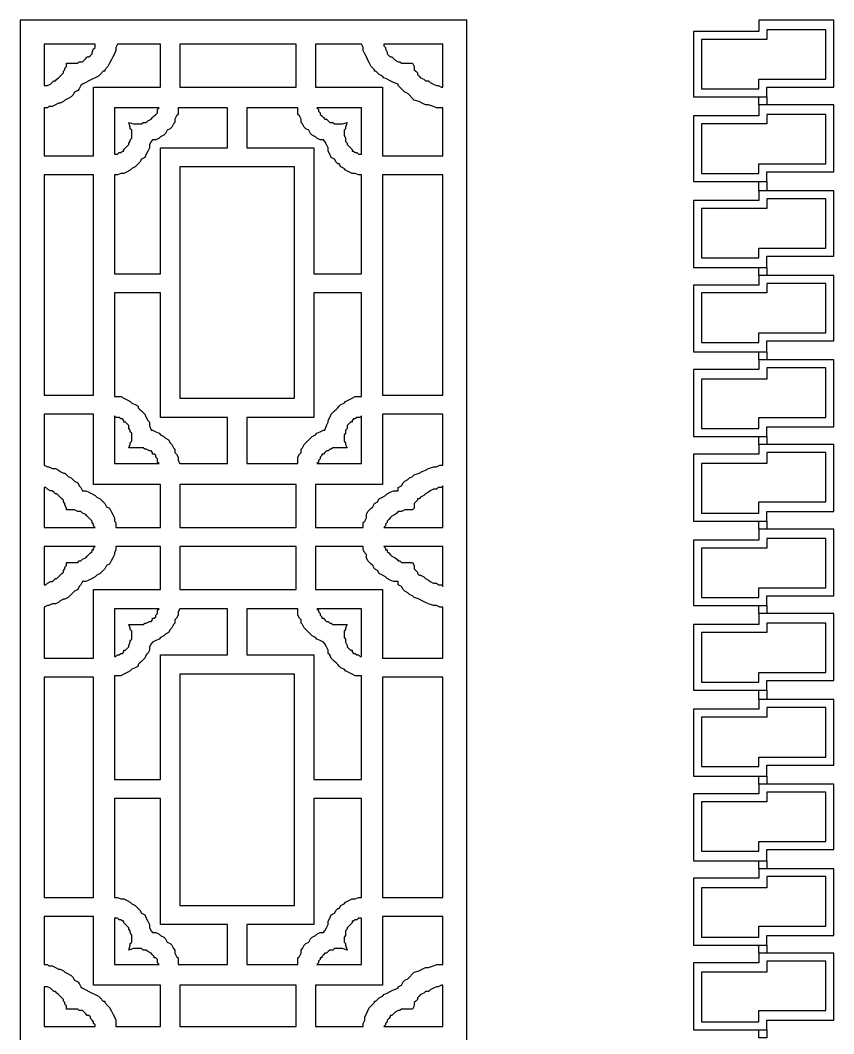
# Model space of a CAD drawing. Extents: x -66030 to 95157, y -13132 to 45879.
# Drawn here: x 24376 to 26368, y 34355 to 36837 of the extents above; entities that cross this region are included whole.
import ezdxf

# ---------------------------------------------------------------- set-up
doc = ezdxf.new("R2010")
doc.units = 0
doc.header["$LTSCALE"] = 100
doc.header["$MEASUREMENT"] = 0
doc.layers.add('3', color=11, linetype='CONTINUOUS')

msp = doc.modelspace()

# ---------------------------------------------------------------- linework, layer by layer
at = {"layer": '3'}
for points in [[(25469.3, 36837.3), (24375.6, 36837.3), (24375.6, 31861.1), (25469.3, 31861.1), (25469.3, 36837.3)], [(26184.1, 36810), (26023.9, 36810), (26023.9, 36649.8), (26203.6, 36649.8), (26203.6, 36673.3), (26367.7, 36673.3), (26367.7, 36837.3), (26203.6, 36837.3), (26199.7, 36837.3), (26184.1, 36837.3), (26184.1, 36821.7), (26184.1, 36810)], [(26203.6, 36790.4), (26203.6, 36790.4), (26184.1, 36790.4), (26043.5, 36790.4), (26043.5, 36669.4), (26184.1, 36669.4), (26184.1, 36692.8), (26348.1, 36692.8), (26348.1, 36813.9), (26203.6, 36813.9), (26203.6, 36790.4)], [(24434.2, 36505.3), (24555.3, 36505.3), (24555.3, 36673.3), (24719.3, 36673.3), (24719.3, 36778.7), (24613.9, 36778.7), (24610, 36770.9), (24610, 36763.1), (24606.1, 36755.3), (24602.2, 36747.5), (24598.3, 36739.7), (24594.4, 36731.9), (24590.4, 36724), (24582.6, 36716.2), (24582.6, 36712.3), (24578.7, 36712.3), (24570.9, 36704.5), (24567, 36700.6), (24559.2, 36696.7), (24551.4, 36692.8), (24543.6, 36688.9), (24535.8, 36685), (24528, 36681.1), (24524, 36677.2), (24520.1, 36669.4), (24516.2, 36665.5), (24508.4, 36661.6), (24504.5, 36653.7), (24500.6, 36649.8), (24492.8, 36645.9), (24485, 36642), (24481.1, 36638.1), (24473.3, 36634.2), (24469.4, 36634.2), (24461.5, 36630.3), (24453.7, 36626.4), (24445.9, 36626.4), (24442, 36622.5), (24434.2, 36622.5), (24434.2, 36505.3)], [(24434.2, 36677.2), (24438.1, 36677.2), (24442, 36677.2), (24449.8, 36681.1), (24453.7, 36685), (24457.6, 36688.9), (24461.5, 36688.9), (24465.5, 36692.8), (24469.4, 36696.7), (24473.3, 36700.6), (24477.2, 36704.5), (24481.1, 36708.4), (24481.1, 36712.3), (24485, 36716.2), (24485, 36720.1), (24488.9, 36724), (24488.9, 36731.9), (24492.8, 36731.9), (24496.7, 36731.9), (24500.6, 36731.9), (24504.5, 36731.9), (24512.3, 36731.9), (24516.2, 36731.9), (24520.1, 36735.8), (24528, 36735.8), (24531.9, 36739.7), (24535.8, 36743.6), (24539.7, 36747.5), (24543.6, 36747.5), (24547.5, 36751.4), (24551.4, 36755.3), (24551.4, 36759.2), (24555.3, 36767), (24559.2, 36770.9), (24559.2, 36774.8), (24559.2, 36778.7), (24434.2, 36778.7), (24434.2, 36677.2)], [(24766.2, 36778.7), (24766.2, 36673.3), (25051.4, 36673.3), (25051.4, 36778.7), (24766.2, 36778.7)], [(25098.2, 36778.7), (25098.2, 36673.3), (25262.3, 36673.3), (25262.3, 36505.3), (25410.7, 36505.3), (25410.7, 36622.5), (25402.9, 36622.5), (25395.1, 36622.5), (25387.3, 36626.4), (25375.5, 36630.3), (25367.7, 36630.3), (25359.9, 36634.2), (25352.1, 36638.1), (25340.4, 36642), (25336.5, 36645.9), (25328.7, 36653.7), (25324.8, 36657.6), (25317, 36661.6), (25313.1, 36665.5), (25309.1, 36669.4), (25301.3, 36677.2), (25301.3, 36681.1), (25289.6, 36685), (25281.8, 36688.9), (25274, 36692.8), (25266.2, 36696.7), (25262.3, 36700.6), (25254.5, 36704.5), (25246.6, 36712.3), (25242.7, 36712.3), (25242.7, 36716.2), (25234.9, 36724), (25231, 36731.9), (25227.1, 36739.7), (25223.2, 36747.5), (25219.3, 36755.3), (25215.4, 36763.1), (25215.4, 36770.9), (25211.5, 36778.7), (25098.2, 36778.7)], [(25266.2, 36778.7), (25266.2, 36774.8), (25270.1, 36770.9), (25270.1, 36767), (25274, 36759.2), (25274, 36755.3), (25277.9, 36751.4), (25281.8, 36747.5), (25285.7, 36747.5), (25289.6, 36743.6), (25293.5, 36739.7), (25301.3, 36735.8), (25305.2, 36735.8), (25309.1, 36731.9), (25317, 36731.9), (25320.9, 36731.9), (25324.8, 36731.9), (25328.7, 36731.9), (25332.6, 36731.9), (25336.5, 36731.9), (25340.4, 36724), (25340.4, 36720.1), (25340.4, 36716.2), (25344.3, 36712.3), (25348.2, 36708.4), (25348.2, 36704.5), (25352.1, 36700.6), (25356, 36696.7), (25363.8, 36692.8), (25367.7, 36688.9), (25375.5, 36688.9), (25379.5, 36685), (25387.3, 36681.1), (25395.1, 36677.2), (25399, 36677.2), (25406.8, 36673.3), (25410.7, 36673.3), (25410.7, 36778.7), (25266.2, 36778.7)], [(26203.6, 36649.8), (26203.6, 36630.3), (26184.1, 36630.3), (26184.1, 36649.8), (26203.6, 36649.8)], [(24606.1, 36622.5), (24606.1, 36509.2), (24610, 36509.2), (24613.9, 36509.2), (24617.8, 36513.1), (24621.7, 36513.1), (24625.6, 36517), (24629.5, 36517), (24629.5, 36520.9), (24633.4, 36524.8), (24637.3, 36528.7), (24641.2, 36532.7), (24641.2, 36536.6), (24645.1, 36540.5), (24645.1, 36544.4), (24649, 36548.3), (24649, 36556.1), (24649, 36560), (24649, 36563.9), (24649, 36567.8), (24645.1, 36571.7), (24645.1, 36575.6), (24641.2, 36587.3), (24652.9, 36583.4), (24656.8, 36583.4), (24660.8, 36583.4), (24668.6, 36583.4), (24672.5, 36583.4), (24676.4, 36587.3), (24680.3, 36587.3), (24684.2, 36587.3), (24688.1, 36591.2), (24695.9, 36595.2), (24695.9, 36595.2), (24699.8, 36599.1), (24703.7, 36603), (24703.7, 36603), (24707.6, 36606.9), (24711.5, 36610.8), (24711.5, 36614.7), (24711.5, 36618.6), (24715.4, 36622.5), (24606.1, 36622.5)], [(24719.3, 36216.3), (24719.3, 36524.8), (24883.4, 36524.8), (24883.4, 36622.5), (24762.3, 36622.5), (24762.3, 36614.7), (24762.3, 36606.9), (24758.4, 36603), (24754.5, 36595.2), (24754.5, 36587.3), (24750.6, 36583.4), (24746.7, 36575.6), (24742.8, 36571.7), (24735, 36567.8), (24731.1, 36560), (24727.2, 36556.1), (24719.3, 36552.2), (24715.4, 36548.3), (24707.6, 36544.4), (24699.8, 36544.4), (24695.9, 36540.5), (24692, 36532.7), (24692, 36524.8), (24688.1, 36517), (24684.2, 36509.2), (24680.3, 36501.4), (24672.5, 36497.5), (24668.6, 36489.7), (24664.7, 36485.8), (24664.7, 36485.8), (24656.8, 36478), (24649, 36474.1), (24645.1, 36470.2), (24637.3, 36466.3), (24629.5, 36462.3), (24621.7, 36462.3), (24613.9, 36458.4), (24606.1, 36458.4), (24606.1, 36216.3), (24719.3, 36216.3)], [(25211.5, 36216.3), (25211.5, 36458.4), (25203.7, 36458.4), (25195.9, 36462.3), (25188.1, 36462.3), (25180.2, 36466.3), (25172.4, 36470.2), (25168.5, 36474.1), (25160.7, 36478), (25156.8, 36485.8), (25152.9, 36485.8), (25149, 36489.7), (25145.1, 36497.5), (25137.3, 36501.4), (25133.4, 36509.2), (25129.5, 36517), (25129.5, 36524.8), (25125.6, 36532.7), (25121.7, 36540.5), (25117.8, 36544.4), (25109.9, 36544.4), (25102.1, 36548.3), (25098.2, 36552.2), (25090.4, 36556.1), (25086.5, 36560), (25082.6, 36567.8), (25074.8, 36571.7), (25070.9, 36575.6), (25067, 36583.4), (25063.1, 36587.3), (25063.1, 36595.2), (25059.2, 36603), (25055.3, 36606.9), (25055.3, 36614.7), (25055.3, 36622.5), (24930.3, 36622.5), (24930.3, 36524.8), (25094.3, 36524.8), (25094.3, 36216.3), (25211.5, 36216.3)], [(25211.5, 36509.2), (25211.5, 36622.5), (25102.1, 36622.5), (25106, 36618.6), (25106, 36614.7), (25109.9, 36610.8), (25109.9, 36606.9), (25113.8, 36603), (25113.8, 36603), (25117.8, 36599.1), (25121.7, 36595.2), (25125.6, 36595.2), (25129.5, 36591.2), (25133.4, 36587.3), (25137.3, 36587.3), (25141.2, 36587.3), (25145.1, 36583.4), (25149, 36583.4), (25156.8, 36583.4), (25160.7, 36583.4), (25164.6, 36583.4), (25176.3, 36587.3), (25172.4, 36575.6), (25172.4, 36571.7), (25168.5, 36567.8), (25168.5, 36563.9), (25168.5, 36560), (25168.5, 36556.1), (25172.4, 36548.3), (25172.4, 36544.4), (25172.4, 36540.5), (25176.3, 36536.6), (25176.3, 36532.7), (25180.2, 36528.7), (25184.2, 36524.8), (25188.1, 36520.9), (25188.1, 36517), (25192, 36517), (25195.9, 36513.1), (25199.8, 36513.1), (25203.7, 36509.2), (25207.6, 36509.2), (25211.5, 36509.2)], [(26184.1, 36603), (26023.9, 36603), (26023.9, 36442.8), (26203.6, 36442.8), (26203.6, 36466.3), (26367.7, 36466.3), (26367.7, 36630.3), (26203.6, 36630.3), (26199.7, 36630.3), (26184.1, 36630.3), (26184.1, 36614.7), (26184.1, 36603)], [(26203.6, 36583.4), (26203.6, 36583.4), (26184.1, 36583.4), (26043.5, 36583.4), (26043.5, 36462.3), (26184.1, 36462.3), (26184.1, 36485.8), (26348.1, 36485.8), (26348.1, 36606.9), (26203.6, 36606.9), (26203.6, 36583.4)], [(24766.2, 36478), (24766.2, 35911.6), (25047.4, 35911.6), (25047.4, 36478), (24766.2, 36478)], [(24434.2, 35919.4), (24555.3, 35919.4), (24555.3, 36458.4), (24434.2, 36458.4), (24434.2, 35919.4)], [(25410.7, 36458.4), (25262.3, 36458.4), (25262.3, 35919.4), (25410.7, 35919.4), (25410.7, 36458.4)], [(26203.6, 36442.8), (26203.6, 36419.4), (26184.1, 36419.4), (26184.1, 36442.8), (26203.6, 36442.8)], [(26184.1, 36395.9), (26023.9, 36395.9), (26023.9, 36231.9), (26203.6, 36231.9), (26203.6, 36259.2), (26367.7, 36259.2), (26367.7, 36419.4), (26203.6, 36419.4), (26199.7, 36419.4), (26184.1, 36419.4), (26184.1, 36407.7), (26184.1, 36395.9)], [(26203.6, 36376.4), (26203.6, 36376.4), (26184.1, 36376.4), (26043.5, 36376.4), (26043.5, 36255.3), (26184.1, 36255.3), (26184.1, 36278.8), (26348.1, 36278.8), (26348.1, 36399.9), (26203.6, 36399.9), (26203.6, 36376.4)], [(26203.6, 36231.9), (26203.6, 36212.4), (26184.1, 36212.4), (26184.1, 36231.9), (26203.6, 36231.9)], [(26184.1, 36188.9), (26023.9, 36188.9), (26023.9, 36024.9), (26203.6, 36024.9), (26203.6, 36052.2), (26367.7, 36052.2), (26367.7, 36212.4), (26203.6, 36212.4), (26199.7, 36212.4), (26184.1, 36212.4), (26184.1, 36200.6), (26184.1, 36188.9)], [(26203.6, 36169.4), (26203.6, 36169.4), (26184.1, 36169.4), (26043.5, 36169.4), (26043.5, 36048.3), (26184.1, 36048.3), (26184.1, 36071.8), (26348.1, 36071.8), (26348.1, 36192.8), (26203.6, 36192.8), (26203.6, 36169.4)], [(24606.1, 36169.4), (24606.1, 35915.5), (24613.9, 35915.5), (24621.7, 35915.5), (24629.5, 35911.6), (24637.3, 35907.7), (24645.1, 35903.8), (24649, 35899.9), (24656.8, 35896), (24664.7, 35892.1), (24664.7, 35888.2), (24668.6, 35884.3), (24672.5, 35880.4), (24680.3, 35872.5), (24684.2, 35864.7), (24688.1, 35856.9), (24692, 35853), (24692, 35845.2), (24695.9, 35833.5), (24699.8, 35833.5), (24707.6, 35829.6), (24715.4, 35825.7), (24719.3, 35821.8), (24727.2, 35817.9), (24731.1, 35814), (24738.9, 35810.1), (24742.8, 35802.2), (24746.7, 35798.3), (24750.6, 35790.5), (24754.5, 35786.6), (24754.5, 35778.8), (24758.4, 35774.9), (24762.3, 35767.1), (24762.3, 35759.3), (24766.2, 35751.5), (24883.4, 35751.5), (24883.4, 35864.7), (24719.3, 35864.7), (24719.3, 36169.4), (24606.1, 36169.4)], [(25094.3, 36169.4), (25094.3, 35864.7), (24930.3, 35864.7), (24930.3, 35751.5), (25055.3, 35751.5), (25055.3, 35759.3), (25055.3, 35767.1), (25059.2, 35774.9), (25063.1, 35778.8), (25063.1, 35786.6), (25067, 35790.5), (25070.9, 35798.3), (25074.8, 35802.2), (25082.6, 35810.1), (25086.5, 35814), (25090.4, 35817.9), (25098.2, 35821.8), (25102.1, 35825.7), (25109.9, 35829.6), (25117.8, 35833.5), (25121.7, 35833.5), (25125.6, 35845.2), (25129.5, 35853), (25129.5, 35856.9), (25133.4, 35864.7), (25137.3, 35872.5), (25145.1, 35880.4), (25149, 35884.3), (25152.9, 35888.2), (25156.8, 35892.1), (25160.7, 35896), (25168.5, 35899.9), (25172.4, 35903.8), (25180.2, 35907.7), (25188.1, 35911.6), (25195.9, 35915.5), (25203.7, 35915.5), (25211.5, 35915.5), (25211.5, 36169.4), (25094.3, 36169.4)], [(26203.6, 36024.9), (26203.6, 36005.3), (26184.1, 36005.3), (26184.1, 36024.9), (26203.6, 36024.9)], [(26184.1, 35981.9), (26023.9, 35981.9), (26023.9, 35817.9), (26203.6, 35817.9), (26203.6, 35841.3), (26367.7, 35841.3), (26367.7, 36005.3), (26203.6, 36005.3), (26199.7, 36005.3), (26184.1, 36005.3), (26184.1, 35993.6), (26184.1, 35981.9)], [(26203.6, 35958.5), (26203.6, 35958.5), (26184.1, 35958.5), (26043.5, 35958.5), (26043.5, 35837.4), (26184.1, 35837.4), (26184.1, 35864.7), (26348.1, 35864.7), (26348.1, 35985.8), (26203.6, 35985.8), (26203.6, 35958.5)], [(24434.2, 35747.6), (24442, 35743.6), (24445.9, 35743.6), (24453.7, 35739.7), (24461.5, 35739.7), (24469.4, 35735.8), (24473.3, 35731.9), (24481.1, 35728), (24485, 35728), (24492.8, 35720.2), (24500.6, 35716.3), (24504.5, 35712.4), (24508.4, 35708.5), (24516.2, 35704.6), (24520.1, 35696.8), (24524, 35692.9), (24528, 35685.1), (24535.8, 35685.1), (24543.6, 35681.2), (24551.4, 35677.2), (24559.2, 35673.3), (24563.1, 35669.4), (24570.9, 35665.5), (24578.7, 35657.7), (24582.6, 35653.8), (24586.5, 35646), (24594.4, 35642.1), (24598.3, 35634.3), (24602.2, 35626.5), (24606.1, 35618.7), (24606.1, 35610.8), (24610, 35606.9), (24610, 35595.2), (24719.3, 35595.2), (24719.3, 35700.7), (24555.3, 35700.7), (24555.3, 35872.5), (24434.2, 35872.5), (24434.2, 35747.6)], [(24715.4, 35751.5), (24711.5, 35755.4), (24711.5, 35759.3), (24711.5, 35763.2), (24707.6, 35767.1), (24707.6, 35771), (24703.7, 35774.9), (24699.8, 35774.9), (24699.8, 35778.8), (24695.9, 35782.7), (24692, 35782.7), (24684.2, 35786.6), (24680.3, 35786.6), (24676.4, 35790.5), (24672.5, 35790.5), (24668.6, 35790.5), (24660.8, 35790.5), (24656.8, 35790.5), (24652.9, 35790.5), (24641.2, 35790.5), (24645.1, 35798.3), (24645.1, 35802.2), (24649, 35806.1), (24649, 35810.1), (24649, 35814), (24649, 35821.8), (24649, 35825.7), (24645.1, 35829.6), (24645.1, 35833.5), (24641.2, 35837.4), (24641.2, 35845.2), (24637.3, 35849.1), (24633.4, 35853), (24629.5, 35853), (24629.5, 35856.9), (24625.6, 35860.8), (24621.7, 35860.8), (24617.8, 35864.7), (24613.9, 35864.7), (24610, 35864.7), (24606.1, 35868.6), (24606.1, 35751.5), (24715.4, 35751.5)], [(25410.7, 35872.5), (25262.3, 35872.5), (25262.3, 35700.7), (25098.2, 35700.7), (25098.2, 35595.2), (25215.4, 35595.2), (25215.4, 35606.9), (25219.3, 35610.8), (25223.2, 35618.7), (25223.2, 35626.5), (25227.1, 35634.3), (25234.9, 35642.1), (25238.8, 35646), (25242.7, 35653.8), (25250.6, 35657.7), (25254.5, 35665.5), (25262.3, 35669.4), (25270.1, 35673.3), (25274, 35677.2), (25281.8, 35681.2), (25289.6, 35685.1), (25301.3, 35685.1), (25301.3, 35692.9), (25309.1, 35696.8), (25313.1, 35704.6), (25317, 35708.5), (25324.8, 35712.4), (25328.7, 35716.3), (25336.5, 35720.2), (25340.4, 35724.1), (25352.1, 35728), (25359.9, 35731.9), (25367.7, 35735.8), (25375.5, 35739.7), (25387.3, 35743.6), (25395.1, 35743.6), (25402.9, 35747.6), (25410.7, 35747.6), (25410.7, 35872.5)], [(25211.5, 35868.6), (25207.6, 35864.7), (25203.7, 35864.7), (25199.8, 35864.7), (25195.9, 35860.8), (25192, 35860.8), (25188.1, 35856.9), (25188.1, 35853), (25184.2, 35853), (25180.2, 35849.1), (25176.3, 35845.2), (25176.3, 35837.4), (25172.4, 35833.5), (25172.4, 35829.6), (25172.4, 35825.7), (25168.5, 35821.8), (25168.5, 35814), (25168.5, 35810.1), (25168.5, 35806.1), (25172.4, 35802.2), (25172.4, 35798.3), (25176.3, 35790.5), (25164.6, 35790.5), (25160.7, 35790.5), (25156.8, 35790.5), (25149, 35790.5), (25145.1, 35790.5), (25141.2, 35790.5), (25137.3, 35786.6), (25133.4, 35786.6), (25129.5, 35782.7), (25125.6, 35782.7), (25121.7, 35778.8), (25117.8, 35774.9), (25113.8, 35774.9), (25113.8, 35771), (25109.9, 35767.1), (25109.9, 35763.2), (25106, 35759.3), (25106, 35755.4), (25102.1, 35751.5), (25211.5, 35751.5), (25211.5, 35868.6)], [(26184.1, 35774.9), (26023.9, 35774.9), (26023.9, 35610.8), (26203.6, 35610.8), (26203.6, 35634.3), (26367.7, 35634.3), (26367.7, 35798.3), (26203.6, 35798.3), (26199.7, 35798.3), (26184.1, 35798.3), (26184.1, 35782.7), (26184.1, 35774.9)], [(26203.6, 35817.9), (26203.6, 35798.3), (26184.1, 35798.3), (26184.1, 35817.9), (26203.6, 35817.9)], [(26203.6, 35751.5), (26203.6, 35751.5), (26184.1, 35751.5), (26043.5, 35751.5), (26043.5, 35630.4), (26184.1, 35630.4), (26184.1, 35657.7), (26348.1, 35657.7), (26348.1, 35778.8), (26203.6, 35778.8), (26203.6, 35751.5)], [(24766.2, 35595.2), (25051.4, 35595.2), (25051.4, 35700.7), (24766.2, 35700.7), (24766.2, 35595.2)], [(25410.7, 35696.8), (25406.8, 35692.9), (25399, 35692.9), (25395.1, 35689), (25387.3, 35689), (25379.5, 35685.1), (25375.5, 35681.2), (25367.7, 35677.2), (25363.8, 35673.3), (25356, 35669.4), (25352.1, 35665.5), (25348.2, 35665.5), (25348.2, 35661.6), (25344.3, 35657.7), (25340.4, 35653.8), (25340.4, 35649.9), (25340.4, 35642.1), (25336.5, 35638.2), (25332.6, 35638.2), (25328.7, 35638.2), (25324.8, 35638.2), (25320.9, 35638.2), (25317, 35638.2), (25309.1, 35634.3), (25305.2, 35634.3), (25301.3, 35634.3), (25297.4, 35630.4), (25293.5, 35626.5), (25285.7, 35622.6), (25285.7, 35622.6), (25281.8, 35618.7), (25277.9, 35614.8), (25274, 35610.8), (25274, 35606.9), (25270.1, 35603), (25270.1, 35599.1), (25266.2, 35595.2), (25410.7, 35595.2), (25410.7, 35696.8)], [(24434.2, 35595.2), (24559.2, 35595.2), (24555.3, 35599.1), (24555.3, 35603), (24551.4, 35606.9), (24551.4, 35610.8), (24547.5, 35614.8), (24543.6, 35618.7), (24539.7, 35622.6), (24539.7, 35622.6), (24535.8, 35626.5), (24528, 35630.4), (24524, 35634.3), (24520.1, 35634.3), (24516.2, 35634.3), (24508.4, 35638.2), (24504.5, 35638.2), (24500.6, 35638.2), (24496.7, 35638.2), (24492.8, 35638.2), (24488.9, 35638.2), (24488.9, 35642.1), (24485, 35649.9), (24485, 35653.8), (24481.1, 35657.7), (24481.1, 35661.6), (24477.2, 35665.5), (24473.3, 35669.4), (24469.4, 35673.3), (24465.5, 35677.2), (24461.5, 35677.2), (24457.6, 35681.2), (24453.7, 35685.1), (24449.8, 35685.1), (24442, 35689), (24438.1, 35692.9), (24434.2, 35692.9), (24434.2, 35595.2)], [(26203.6, 35610.8), (26203.6, 35591.3), (26184.1, 35591.3), (26184.1, 35610.8), (26203.6, 35610.8)], [(26184.1, 35564), (26023.9, 35564), (26023.9, 35403.8), (26203.6, 35403.8), (26203.6, 35427.3), (26367.7, 35427.3), (26367.7, 35591.3), (26203.6, 35591.3), (26199.7, 35591.3), (26184.1, 35591.3), (26184.1, 35575.7), (26184.1, 35564)], [(24434.2, 35274.9), (24555.3, 35274.9), (24555.3, 35442.9), (24719.3, 35442.9), (24719.3, 35548.4), (24610, 35548.4), (24610, 35540.5), (24606.1, 35532.7), (24606.1, 35528.8), (24602.2, 35521), (24598.3, 35513.2), (24594.4, 35505.4), (24586.5, 35501.5), (24582.6, 35493.7), (24578.7, 35489.8), (24570.9, 35481.9), (24563.1, 35478), (24559.2, 35474.1), (24551.4, 35470.2), (24543.6, 35466.3), (24535.8, 35462.4), (24528, 35462.4), (24524, 35454.6), (24520.1, 35450.7), (24516.2, 35442.9), (24508.4, 35439), (24504.5, 35435.1), (24500.6, 35431.2), (24492.8, 35423.4), (24485, 35419.5), (24481.1, 35419.5), (24473.3, 35415.5), (24469.4, 35411.6), (24461.5, 35407.7), (24453.7, 35407.7), (24445.9, 35403.8), (24442, 35403.8), (24434.2, 35399.9), (24434.2, 35274.9)], [(24434.2, 35454.6), (24438.1, 35454.6), (24442, 35458.5), (24449.8, 35462.4), (24453.7, 35462.4), (24457.6, 35466.3), (24461.5, 35470.2), (24465.5, 35470.2), (24469.4, 35474.1), (24473.3, 35478), (24477.2, 35481.9), (24481.1, 35485.9), (24481.1, 35489.8), (24485, 35493.7), (24485, 35497.6), (24488.9, 35501.5), (24488.9, 35509.3), (24492.8, 35509.3), (24496.7, 35509.3), (24500.6, 35509.3), (24504.5, 35509.3), (24508.4, 35509.3), (24516.2, 35509.3), (24520.1, 35513.2), (24524, 35513.2), (24528, 35517.1), (24535.8, 35521), (24539.7, 35524.9), (24539.7, 35524.9), (24543.6, 35528.8), (24547.5, 35532.7), (24551.4, 35536.6), (24551.4, 35540.5), (24555.3, 35540.5), (24555.3, 35544.4), (24559.2, 35548.4), (24434.2, 35548.4), (24434.2, 35454.6)], [(25051.4, 35548.4), (24766.2, 35548.4), (24766.2, 35442.9), (25051.4, 35442.9), (25051.4, 35548.4)], [(25410.7, 35399.9), (25402.9, 35399.9), (25395.1, 35403.8), (25387.3, 35403.8), (25375.5, 35407.7), (25367.7, 35411.6), (25359.9, 35415.5), (25352.1, 35419.5), (25340.4, 35423.4), (25336.5, 35427.3), (25328.7, 35431.2), (25324.8, 35435.1), (25317, 35439), (25313.1, 35442.9), (25309.1, 35450.7), (25301.3, 35454.6), (25301.3, 35462.4), (25289.6, 35462.4), (25281.8, 35466.3), (25274, 35470.2), (25270.1, 35474.1), (25262.3, 35478), (25254.5, 35481.9), (25250.6, 35489.8), (25242.7, 35493.7), (25238.8, 35501.5), (25234.9, 35505.4), (25227.1, 35513.2), (25223.2, 35521), (25223.2, 35528.8), (25219.3, 35532.7), (25215.4, 35540.5), (25215.4, 35548.4), (25098.2, 35548.4), (25098.2, 35442.9), (25262.3, 35442.9), (25262.3, 35274.9), (25410.7, 35274.9), (25410.7, 35399.9)], [(25410.7, 35548.4), (25266.2, 35548.4), (25270.1, 35544.4), (25270.1, 35540.5), (25274, 35540.5), (25274, 35536.6), (25277.9, 35532.7), (25281.8, 35528.8), (25285.7, 35524.9), (25285.7, 35524.9), (25293.5, 35521), (25297.4, 35517.1), (25301.3, 35513.2), (25305.2, 35513.2), (25309.1, 35509.3), (25317, 35509.3), (25320.9, 35509.3), (25324.8, 35509.3), (25328.7, 35509.3), (25332.6, 35509.3), (25336.5, 35509.3), (25340.4, 35501.5), (25340.4, 35497.6), (25340.4, 35493.7), (25344.3, 35489.8), (25348.2, 35485.9), (25348.2, 35481.9), (25352.1, 35478), (25356, 35478), (25363.8, 35474.1), (25367.7, 35470.2), (25375.5, 35466.3), (25379.5, 35462.4), (25387.3, 35458.5), (25395.1, 35458.5), (25399, 35454.6), (25406.8, 35454.6), (25410.7, 35450.7), (25410.7, 35548.4)], [(26203.6, 35544.4), (26203.6, 35544.4), (26184.1, 35544.4), (26043.5, 35544.4), (26043.5, 35423.4), (26184.1, 35423.4), (26184.1, 35446.8), (26348.1, 35446.8), (26348.1, 35567.9), (26203.6, 35567.9), (26203.6, 35544.4)], [(26203.6, 35403.8), (26203.6, 35384.3), (26184.1, 35384.3), (26184.1, 35403.8), (26203.6, 35403.8)], [(24606.1, 34978.1), (24719.3, 34978.1), (24719.3, 35282.7), (24883.4, 35282.7), (24883.4, 35396), (24766.2, 35396), (24762.3, 35388.2), (24762.3, 35380.4), (24758.4, 35372.6), (24754.5, 35368.7), (24754.5, 35360.9), (24750.6, 35357), (24746.7, 35349.1), (24742.8, 35345.2), (24738.9, 35337.4), (24731.1, 35333.5), (24727.2, 35329.6), (24719.3, 35325.7), (24715.4, 35321.8), (24707.6, 35317.9), (24699.8, 35314), (24695.9, 35310.1), (24692, 35302.3), (24692, 35294.5), (24688.1, 35286.7), (24684.2, 35282.7), (24680.3, 35274.9), (24672.5, 35267.1), (24668.6, 35263.2), (24664.7, 35259.3), (24664.7, 35255.4), (24656.8, 35251.5), (24649, 35247.6), (24645.1, 35243.7), (24637.3, 35239.8), (24629.5, 35235.9), (24621.7, 35232), (24613.9, 35232), (24606.1, 35232), (24606.1, 34978.1)], [(24715.4, 35396), (24606.1, 35396), (24606.1, 35278.8), (24610, 35278.8), (24613.9, 35282.7), (24617.8, 35282.7), (24621.7, 35286.7), (24625.6, 35286.7), (24629.5, 35290.6), (24629.5, 35294.5), (24633.4, 35294.5), (24637.3, 35298.4), (24641.2, 35302.3), (24641.2, 35306.2), (24645.1, 35314), (24645.1, 35317.9), (24649, 35321.8), (24649, 35325.7), (24649, 35333.5), (24649, 35337.4), (24649, 35341.3), (24645.1, 35345.2), (24645.1, 35349.1), (24641.2, 35357), (24652.9, 35357), (24656.8, 35357), (24660.8, 35357), (24668.6, 35357), (24672.5, 35357), (24676.4, 35357), (24680.3, 35360.9), (24684.2, 35360.9), (24692, 35364.8), (24695.9, 35364.8), (24699.8, 35368.7), (24699.8, 35372.6), (24703.7, 35372.6), (24707.6, 35376.5), (24707.6, 35380.4), (24711.5, 35384.3), (24711.5, 35388.2), (24711.5, 35392.1), (24715.4, 35396)], [(25094.3, 34978.1), (25211.5, 34978.1), (25211.5, 35232), (25203.7, 35232), (25195.9, 35232), (25188.1, 35235.9), (25180.2, 35239.8), (25172.4, 35243.7), (25168.5, 35247.6), (25160.7, 35251.5), (25156.8, 35255.4), (25152.9, 35259.3), (25149, 35263.2), (25145.1, 35267.1), (25137.3, 35274.9), (25133.4, 35282.7), (25129.5, 35286.7), (25129.5, 35294.5), (25125.6, 35302.3), (25121.7, 35310.1), (25117.8, 35314), (25109.9, 35317.9), (25102.1, 35321.8), (25098.2, 35325.7), (25090.4, 35329.6), (25086.5, 35333.5), (25082.6, 35337.4), (25074.8, 35345.2), (25070.9, 35349.1), (25067, 35357), (25063.1, 35360.9), (25063.1, 35368.7), (25059.2, 35372.6), (25055.3, 35380.4), (25055.3, 35388.2), (25055.3, 35396), (24930.3, 35396), (24930.3, 35282.7), (25094.3, 35282.7), (25094.3, 34978.1)], [(25211.5, 35278.8), (25211.5, 35396), (25102.1, 35396), (25106, 35392.1), (25106, 35388.2), (25109.9, 35384.3), (25109.9, 35380.4), (25113.8, 35376.5), (25113.8, 35372.6), (25117.8, 35372.6), (25121.7, 35368.7), (25125.6, 35364.8), (25129.5, 35364.8), (25133.4, 35360.9), (25137.3, 35360.9), (25141.2, 35357), (25145.1, 35357), (25149, 35357), (25156.8, 35357), (25160.7, 35357), (25164.6, 35357), (25176.3, 35357), (25172.4, 35349.1), (25172.4, 35345.2), (25168.5, 35341.3), (25168.5, 35337.4), (25168.5, 35333.5), (25168.5, 35325.7), (25172.4, 35321.8), (25172.4, 35317.9), (25172.4, 35314), (25176.3, 35306.2), (25176.3, 35302.3), (25180.2, 35298.4), (25184.2, 35294.5), (25188.1, 35294.5), (25188.1, 35290.6), (25192, 35286.7), (25195.9, 35286.7), (25199.8, 35282.7), (25203.7, 35282.7), (25207.6, 35278.8), (25211.5, 35278.8)], [(26184.1, 35357), (26023.9, 35357), (26023.9, 35196.8), (26203.6, 35196.8), (26203.6, 35220.2), (26367.7, 35220.2), (26367.7, 35384.3), (26203.6, 35384.3), (26199.7, 35384.3), (26184.1, 35384.3), (26184.1, 35368.7), (26184.1, 35357)], [(26203.6, 35337.4), (26203.6, 35337.4), (26184.1, 35337.4), (26043.5, 35337.4), (26043.5, 35216.3), (26184.1, 35216.3), (26184.1, 35239.8), (26348.1, 35239.8), (26348.1, 35360.9), (26203.6, 35360.9), (26203.6, 35337.4)], [(24434.2, 34689), (24555.3, 34689), (24555.3, 35228.1), (24434.2, 35228.1), (24434.2, 34689)], [(24766.2, 34669.5), (25047.4, 34669.5), (25047.4, 35235.9), (24766.2, 35235.9), (24766.2, 34669.5)], [(25410.7, 35228.1), (25262.3, 35228.1), (25262.3, 34689), (25410.7, 34689), (25410.7, 35228.1)], [(26184.1, 35149.9), (26023.9, 35149.9), (26023.9, 34985.9), (26203.6, 34985.9), (26203.6, 35013.2), (26367.7, 35013.2), (26367.7, 35173.4), (26203.6, 35173.4), (26199.7, 35173.4), (26184.1, 35173.4), (26184.1, 35161.7), (26184.1, 35149.9)], [(26203.6, 35196.8), (26203.6, 35173.4), (26184.1, 35173.4), (26184.1, 35196.8), (26203.6, 35196.8)], [(26203.6, 35130.4), (26203.6, 35130.4), (26184.1, 35130.4), (26043.5, 35130.4), (26043.5, 35009.3), (26184.1, 35009.3), (26184.1, 35032.8), (26348.1, 35032.8), (26348.1, 35153.8), (26203.6, 35153.8), (26203.6, 35130.4)], [(26203.6, 34985.9), (26203.6, 34966.4), (26184.1, 34966.4), (26184.1, 34985.9), (26203.6, 34985.9)], [(26184.1, 34942.9), (26023.9, 34942.9), (26023.9, 34778.9), (26203.6, 34778.9), (26203.6, 34806.2), (26367.7, 34806.2), (26367.7, 34966.4), (26203.6, 34966.4), (26199.7, 34966.4), (26184.1, 34966.4), (26184.1, 34954.6), (26184.1, 34942.9)], [(24719.3, 34931.2), (24606.1, 34931.2), (24606.1, 34689), (24613.9, 34689), (24621.7, 34685.1), (24629.5, 34685.1), (24637.3, 34681.2), (24645.1, 34677.3), (24649, 34673.4), (24656.8, 34669.5), (24664.7, 34661.7), (24664.7, 34661.7), (24668.6, 34657.8), (24672.5, 34650), (24680.3, 34646.1), (24684.2, 34638.3), (24688.1, 34630.4), (24692, 34622.6), (24692, 34614.8), (24695.9, 34607), (24699.8, 34603.1), (24707.6, 34603.1), (24715.4, 34599.2), (24719.3, 34595.3), (24727.2, 34591.4), (24731.1, 34587.5), (24735, 34579.7), (24742.8, 34575.8), (24746.7, 34571.9), (24750.6, 34564), (24754.5, 34560.1), (24754.5, 34552.3), (24758.4, 34544.5), (24762.3, 34540.6), (24762.3, 34532.8), (24762.3, 34525), (24883.4, 34525), (24883.4, 34622.6), (24719.3, 34622.6), (24719.3, 34931.2)], [(25211.5, 34931.2), (25094.3, 34931.2), (25094.3, 34622.6), (24930.3, 34622.6), (24930.3, 34525), (25055.3, 34525), (25055.3, 34532.8), (25055.3, 34540.6), (25059.2, 34544.5), (25063.1, 34552.3), (25063.1, 34560.1), (25067, 34564), (25070.9, 34571.9), (25074.8, 34575.8), (25082.6, 34579.7), (25086.5, 34587.5), (25090.4, 34591.4), (25098.2, 34595.3), (25102.1, 34599.2), (25109.9, 34603.1), (25117.8, 34603.1), (25121.7, 34607), (25125.6, 34614.8), (25129.5, 34622.6), (25129.5, 34630.4), (25133.4, 34638.3), (25137.3, 34646.1), (25145.1, 34650), (25149, 34657.8), (25152.9, 34661.7), (25156.8, 34661.7), (25160.7, 34669.5), (25168.5, 34673.4), (25172.4, 34677.3), (25180.2, 34681.2), (25188.1, 34685.1), (25195.9, 34685.1), (25203.7, 34689), (25211.5, 34689), (25211.5, 34931.2)], [(26203.6, 34923.4), (26203.6, 34923.4), (26184.1, 34923.4), (26043.5, 34923.4), (26043.5, 34802.3), (26184.1, 34802.3), (26184.1, 34825.7), (26348.1, 34825.7), (26348.1, 34946.8), (26203.6, 34946.8), (26203.6, 34923.4)], [(26203.6, 34778.9), (26203.6, 34759.3), (26184.1, 34759.3), (26184.1, 34778.9), (26203.6, 34778.9)], [(26184.1, 34735.9), (26023.9, 34735.9), (26023.9, 34571.9), (26203.6, 34571.9), (26203.6, 34595.3), (26367.7, 34595.3), (26367.7, 34759.3), (26203.6, 34759.3), (26199.7, 34759.3), (26184.1, 34759.3), (26184.1, 34747.6), (26184.1, 34735.9)], [(26203.6, 34712.5), (26203.6, 34712.5), (26184.1, 34712.5), (26043.5, 34712.5), (26043.5, 34591.4), (26184.1, 34591.4), (26184.1, 34618.7), (26348.1, 34618.7), (26348.1, 34739.8), (26203.6, 34739.8), (26203.6, 34712.5)], [(24434.2, 34525), (24442, 34525), (24445.9, 34521.1), (24453.7, 34521.1), (24461.5, 34517.2), (24469.4, 34513.3), (24473.3, 34513.3), (24481.1, 34509.4), (24485, 34505.5), (24492.8, 34501.6), (24500.6, 34497.6), (24504.5, 34493.7), (24508.4, 34485.9), (24516.2, 34482), (24520.1, 34478.1), (24524, 34470.3), (24528, 34466.4), (24535.8, 34462.5), (24543.6, 34458.6), (24551.4, 34454.7), (24559.2, 34450.8), (24567, 34446.9), (24570.9, 34443), (24578.7, 34435.2), (24582.6, 34435.2), (24582.6, 34431.2), (24590.4, 34423.4), (24594.4, 34419.5), (24598.3, 34411.7), (24602.2, 34403.9), (24606.1, 34396.1), (24610, 34388.3), (24610, 34380.5), (24610, 34372.7), (24719.3, 34372.7), (24719.3, 34474.2), (24555.3, 34474.2), (24555.3, 34642.2), (24434.2, 34642.2), (24434.2, 34525)], [(24606.1, 34525), (24715.4, 34525), (24711.5, 34528.9), (24711.5, 34532.8), (24711.5, 34536.7), (24707.6, 34540.6), (24703.7, 34540.6), (24703.7, 34544.5), (24699.8, 34548.4), (24695.9, 34552.3), (24695.9, 34552.3), (24688.1, 34556.2), (24684.2, 34560.1), (24680.3, 34560.1), (24676.4, 34560.1), (24672.5, 34564), (24668.6, 34564), (24660.8, 34564), (24656.8, 34564), (24652.9, 34564), (24641.2, 34560.1), (24645.1, 34571.9), (24645.1, 34575.8), (24649, 34579.7), (24649, 34583.6), (24649, 34587.5), (24649, 34591.4), (24649, 34595.3), (24645.1, 34603.1), (24645.1, 34607), (24641.2, 34610.9), (24641.2, 34614.8), (24637.3, 34618.7), (24633.4, 34622.6), (24629.5, 34626.5), (24629.5, 34630.4), (24625.6, 34630.4), (24621.7, 34634.4), (24617.8, 34634.4), (24613.9, 34638.3), (24610, 34638.3), (24606.1, 34638.3), (24606.1, 34525)], [(25410.7, 34642.2), (25262.3, 34642.2), (25262.3, 34474.2), (25098.2, 34474.2), (25098.2, 34372.7), (25215.4, 34372.7), (25215.4, 34380.5), (25219.3, 34388.3), (25219.3, 34396.1), (25223.2, 34403.9), (25227.1, 34411.7), (25231, 34419.5), (25234.9, 34423.4), (25242.7, 34431.2), (25242.7, 34435.2), (25246.6, 34435.2), (25254.5, 34443), (25262.3, 34446.9), (25266.2, 34450.8), (25274, 34454.7), (25281.8, 34458.6), (25289.6, 34462.5), (25301.3, 34466.4), (25301.3, 34470.3), (25309.1, 34474.2), (25313.1, 34482), (25317, 34485.9), (25324.8, 34489.8), (25328.7, 34493.7), (25336.5, 34501.6), (25340.4, 34505.5), (25352.1, 34509.4), (25359.9, 34513.3), (25367.7, 34517.2), (25375.5, 34517.2), (25387.3, 34521.1), (25395.1, 34525), (25402.9, 34525), (25410.7, 34525), (25410.7, 34642.2)], [(25211.5, 34638.3), (25207.6, 34638.3), (25203.7, 34638.3), (25199.8, 34634.4), (25195.9, 34634.4), (25192, 34630.4), (25188.1, 34630.4), (25188.1, 34626.5), (25184.2, 34622.6), (25180.2, 34618.7), (25176.3, 34614.8), (25176.3, 34610.9), (25172.4, 34607), (25172.4, 34603.1), (25172.4, 34595.3), (25168.5, 34591.4), (25168.5, 34587.5), (25168.5, 34583.6), (25168.5, 34579.7), (25172.4, 34575.8), (25172.4, 34571.9), (25176.3, 34560.1), (25164.6, 34564), (25160.7, 34564), (25156.8, 34564), (25149, 34564), (25145.1, 34564), (25141.2, 34560.1), (25137.3, 34560.1), (25133.4, 34560.1), (25129.5, 34556.2), (25125.6, 34552.3), (25121.7, 34552.3), (25117.8, 34548.4), (25113.8, 34544.5), (25113.8, 34540.6), (25109.9, 34540.6), (25109.9, 34536.7), (25106, 34532.8), (25106, 34528.9), (25102.1, 34525), (25211.5, 34525), (25211.5, 34638.3)], [(26203.6, 34571.9), (26203.6, 34552.3), (26184.1, 34552.3), (26184.1, 34571.9), (26203.6, 34571.9)], [(26184.1, 34528.9), (26023.9, 34528.9), (26023.9, 34364.8), (26203.6, 34364.8), (26203.6, 34388.3), (26367.7, 34388.3), (26367.7, 34552.3), (26203.6, 34552.3), (26199.7, 34552.3), (26184.1, 34552.3), (26184.1, 34536.7), (26184.1, 34528.9)], [(26203.6, 34505.5), (26203.6, 34505.5), (26184.1, 34505.5), (26043.5, 34505.5), (26043.5, 34384.4), (26184.1, 34384.4), (26184.1, 34411.7), (26348.1, 34411.7), (26348.1, 34532.8), (26203.6, 34532.8), (26203.6, 34505.5)], [(24434.2, 34372.7), (24559.2, 34372.7), (24559.2, 34376.6), (24555.3, 34380.5), (24555.3, 34384.4), (24551.4, 34388.3), (24547.5, 34392.2), (24547.5, 34396.1), (24543.6, 34400), (24539.7, 34400), (24535.8, 34403.9), (24531.9, 34407.8), (24528, 34411.7), (24520.1, 34411.7), (24516.2, 34415.6), (24512.3, 34415.6), (24504.5, 34415.6), (24500.6, 34415.6), (24496.7, 34415.6), (24492.8, 34415.6), (24488.9, 34415.6), (24488.9, 34423.4), (24485, 34427.3), (24485, 34431.2), (24481.1, 34435.2), (24481.1, 34439.1), (24477.2, 34443), (24473.3, 34446.9), (24469.4, 34450.8), (24465.5, 34454.7), (24461.5, 34458.6), (24457.6, 34458.6), (24453.7, 34462.5), (24449.8, 34466.4), (24442, 34470.3), (24438.1, 34470.3), (24434.2, 34470.3), (24434.2, 34372.7)], [(24766.2, 34372.7), (25051.4, 34372.7), (25051.4, 34474.2), (24766.2, 34474.2), (24766.2, 34372.7)], [(25410.7, 34474.2), (25406.8, 34474.2), (25399, 34470.3), (25395.1, 34470.3), (25387.3, 34466.4), (25379.5, 34462.5), (25375.5, 34458.6), (25367.7, 34458.6), (25363.8, 34454.7), (25356, 34450.8), (25352.1, 34446.9), (25348.2, 34443), (25348.2, 34439.1), (25344.3, 34435.2), (25340.4, 34431.2), (25340.4, 34427.3), (25340.4, 34423.4), (25336.5, 34415.6), (25332.6, 34415.6), (25328.7, 34415.6), (25324.8, 34415.6), (25320.9, 34415.6), (25317, 34415.6), (25309.1, 34415.6), (25305.2, 34411.7), (25301.3, 34411.7), (25293.5, 34407.8), (25289.6, 34403.9), (25285.7, 34400), (25281.8, 34400), (25281.8, 34396.1), (25277.9, 34392.2), (25274, 34388.3), (25274, 34384.4), (25270.1, 34380.5), (25270.1, 34376.6), (25266.2, 34372.7), (25410.7, 34372.7), (25410.7, 34474.2)], [(26203.6, 34364.8), (26203.6, 34345.3), (26184.1, 34345.3), (26184.1, 34364.8), (26203.6, 34364.8)]]:
    msp.add_lwpolyline(points, close=True, dxfattribs=at)

doc.saveas('drawing.dxf')
